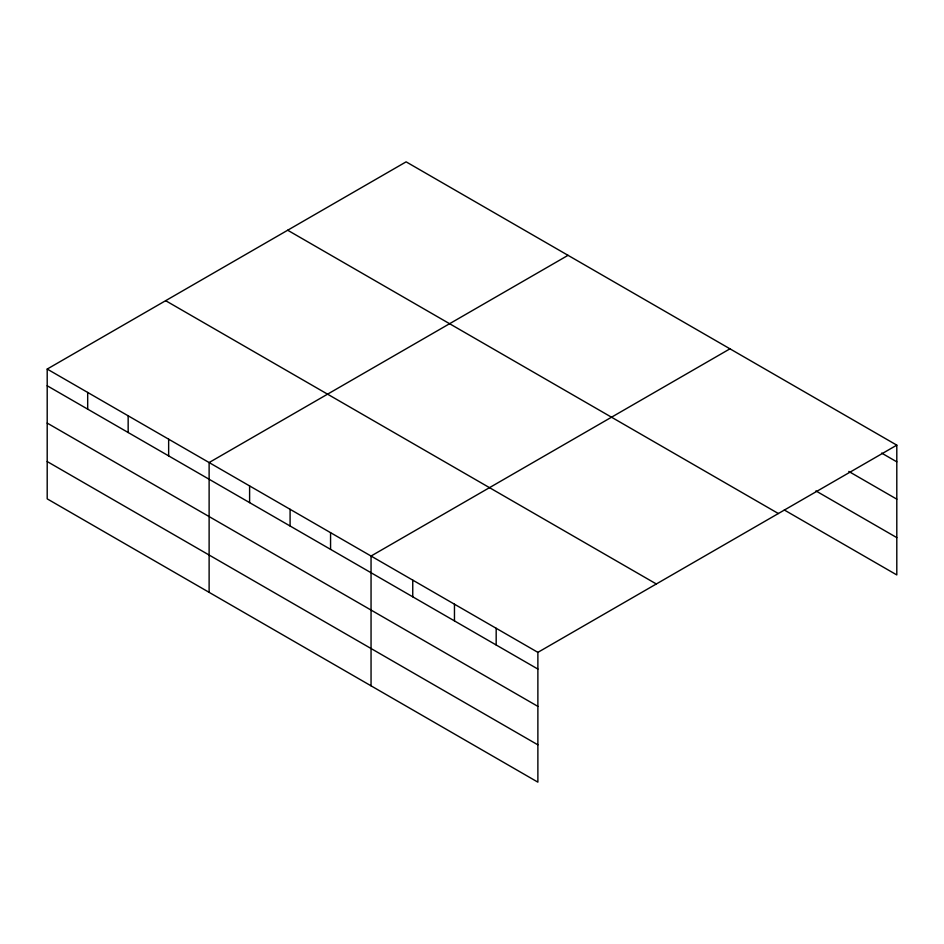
<?xml version="1.0" encoding="UTF-8"?>
<svg xmlns="http://www.w3.org/2000/svg" width="944" height="944" viewBox="0 0 944 944"><rect width="100%" height="100%" fill="white"/><g stroke="black" fill="none" stroke-linecap="round" stroke-linejoin="round"><path stroke-width="1.42" d="M537.879 706.383L537.879 652.363L47.2 369.069L47.2 498.857L537.879 782.151L537.879 706.383L47.2 423.089M784.311 509.996L896.8 574.931L896.8 445.143L406.121 161.849L47.2 369.069M568.04 255.328L209.12 462.548L209.12 592.348M729.972 348.82L371.051 556.04L371.051 685.84M537.879 652.363L896.8 445.143M881.637 453.085L896.8 461.84M848.774 471.434L896.8 499.164M815.911 490.915L896.8 537.62M287.672 230.23L778.352 513.524M165.648 300.688L656.328 583.97M47.2 385.766L537.879 669.06M47.2 461.545L537.879 744.84M496.178 628.279L496.178 644.988M454.465 604.195L454.465 620.904M412.752 580.123L412.752 596.82M330.565 532.664L330.565 549.373M290.091 509.3L290.091 525.997M249.605 485.924L249.605 502.633M168.646 439.184L168.646 455.881M128.16 415.808L128.16 432.517M87.686 392.433L87.686 409.141"/></g></svg>
